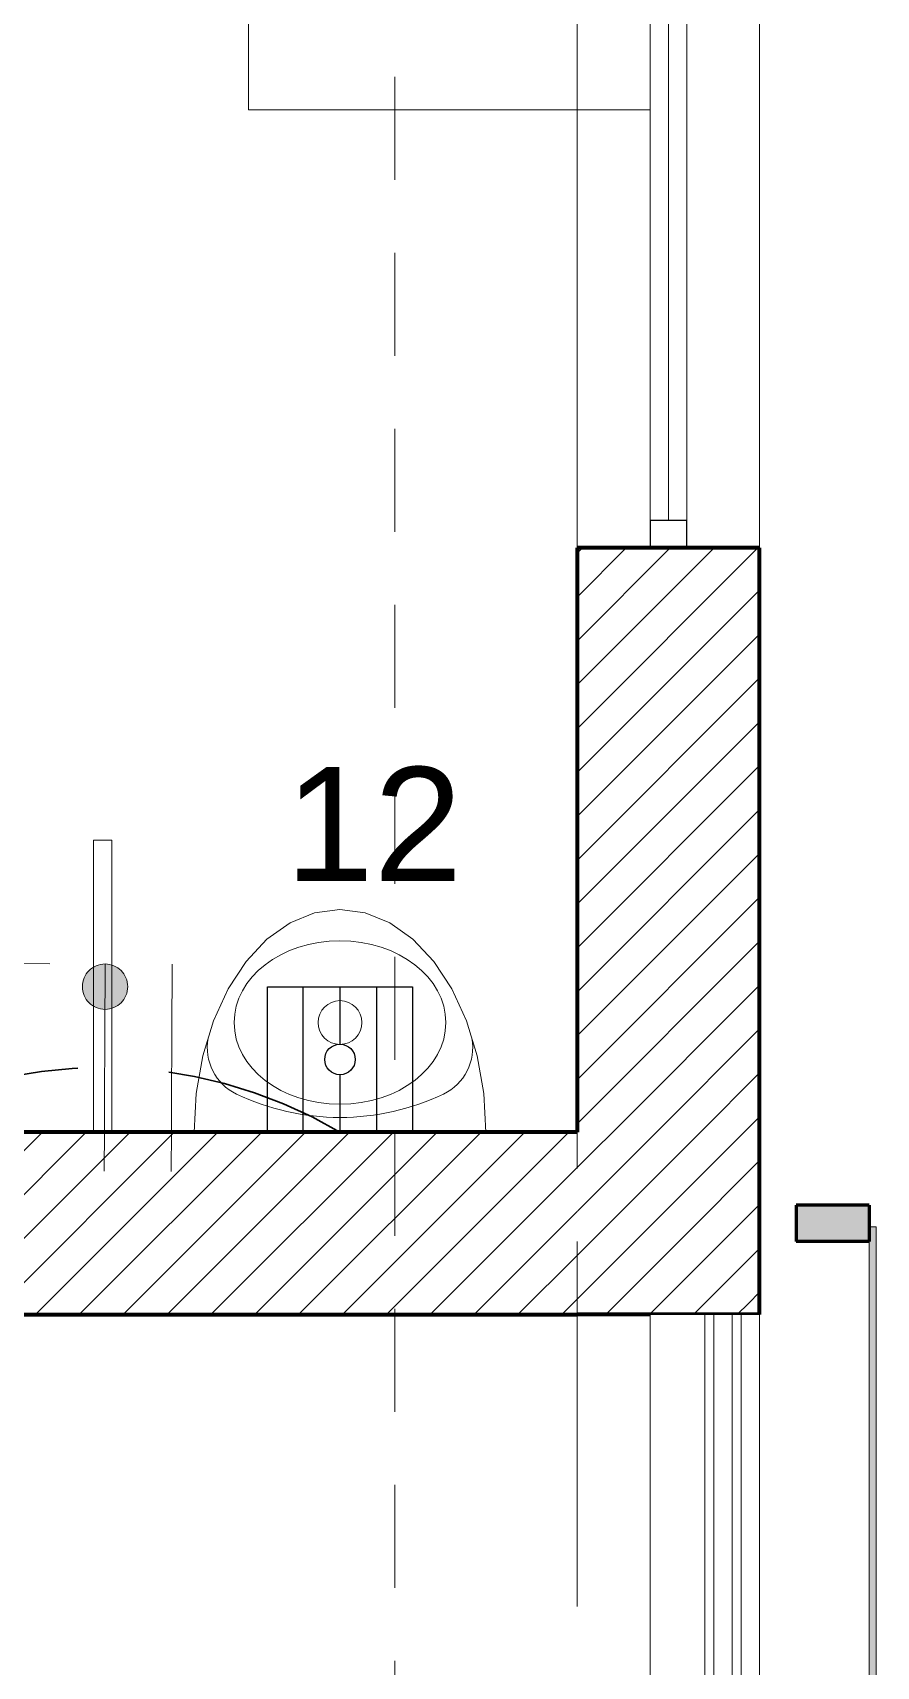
# Model space of a CAD drawing. Header units: inches. Extents: x -19 to 5698, y -728 to 92.
# Drawn here: x 420.574 to 421.73, y 10.968 to 13.206 of the extents above; entities that cross this region are included whole.
import ezdxf

# ---------------------------------------------------------------- set-up
doc = ezdxf.new("R2010")
doc.units = ezdxf.units.IN
doc.header["$MEASUREMENT"] = 0
doc.set_wipeout_variables(frame=1)
for name, pattern in [('HIDDEN', [0.375, 0.25, -0.125]), ('Hidden Line', [0.195611, 0.141111, -0.0545]), ('Punto & Raya', [0.65, 0.5, -0.075, 0, -0.075]), ('RAYITAS', [0.375, 0.25, -0.125]), ('Wipeout_Contour', [1, 0, -1])]:
    doc.linetypes.add(name, pattern=pattern)
for name, color, linetype, lineweight in [('00 conduct tomacorr', 120, 'HIDDEN', 30), ('00 IE LUZ EMERGENCIA', 253, 'Continuous', 0), ('T-TECHO-E', 150, 'Continuous', 20), ('TOMACORRIENTE', 22, 'RAYITAS', 9)]:
    doc.layers.add(name, color=color, linetype=linetype, lineweight=lineweight)
for name, color, linetype in [('02 _ ARQ _ ALB _ Ejes Generales', 251, 'Continuous'), ('02 _ ARQ _ ZON _ Espacio.3D', 7, 'Continuous'), ('08 _ STR _ EXT _ 07 Losa Aligerada', 7, 'Continuous'), ('08 _ STR _ EXT _ 09 Vigas', 251, 'Continuous'), ('Acabado - Muros', 7, 'Continuous'), ('Estructura - 04 MURO', 7, 'Continuous'), ('Fluxometro E. Mingitorio', 117, 'Continuous'), ('Interior - Escaleras & Barandillas', 7, 'Continuous'), ('Interior - Sanitarios', 7, 'Continuous')]:
    doc.layers.add(name, color=color, linetype=linetype)
doc.styles.add('Annotative', font='arial.ttf')
pattern_1 = [(45, (370.000076, 2e-08), (-0.030052038, 0.030052038), [])]

# ---------------------------------------------------------------- blocks, each defined once
blk = doc.blocks.new('Flux E Mingitorio')
at = {"layer": 'Fluxometro E. Mingitorio'}
for p, q in [((-0.0382, 0), (-0.0382, 0.15)), ((0, 0.15), (0, 0.0908)), ((0.0377, 0.15), (0.0377, 0)), ((0, 0.0592), (0, 0))]:
    blk.add_line(p, q, dxfattribs=at)
blk.add_lwpolyline([(-0.075, 0.15), (0.075, 0.15), (0.075, 0), (-0.075, 0)], close=True, dxfattribs=at)
at = {"layer": 'Fluxometro E. Mingitorio', "color": 242, "true_color": 0xcd2027}
blk.add_circle((0, 0.075), 0.0158, dxfattribs=at)
blk = doc.blocks.new('a')
at = {"layer": 'TOMACORRIENTE', "ltscale": 0.05}
h = blk.add_hatch(color=4, dxfattribs=at)
edge = h.paths.add_edge_path()
edge.add_arc((0, 0.0752), 0.0211, 0, 360)
at = {"layer": 'TOMACORRIENTE', "color": 4}
for p, q in [((-0.1455, 0.0963), (-0.0515, 0.0963)), ((-0.0985, 0.0963), (-0.0985, -0.0966)), ((0, 0.0963), (0, -0.0963)), ((0.0623, -0.0963), (0.0623, 0.0963))]:
    blk.add_line(p, q, dxfattribs=at)
blk.add_circle((0, 0.0752), 0.0211, dxfattribs=at)
blk = doc.blocks.new('CABLE 3FACE')
at = {"layer": 'T-TECHO-E', "rotation": 59.94170052614085}
blk.add_blockref('a', (0, 0), dxfattribs=at)

msp = doc.modelspace()

# ---------------------------------------------------------------- hatches: boundary and pattern name
at = {"layer": 'Acabado - Muros', "linetype": 'Continuous', "lineweight": 0}
msp.add_hatch(color=254, dxfattribs=at).paths.add_polyline_path([(421.6199, 11.55), (421.7199, 11.55), (421.7199, 11.6), (421.6199, 11.6)])
at = {"layer": 'Acabado - Muros', "linetype": 'Continuous', "lineweight": 9}
msp.add_hatch(color=250, dxfattribs=at).paths.add_polyline_path([(421.7299, 10.655), (421.7299, 11.57), (421.7199, 11.57), (421.7199, 10.655)])

# ---------------------------------------------------------------- linework, layer by layer
at = {"layer": '02 _ ARQ _ ZON _ Espacio.3D', "color": 254, "linetype": 'Continuous', "lineweight": 0, "flags": 128}
msp.add_lwpolyline([(407.12, 16.5), (407.12, 8.1), (407.5701, 8.1), (407.5701, 7.7), (407.7701, 7.7), (407.7701, 7.3311), (413.6701, 7.3311), (413.6701, 7.7), (414.0701, 7.7), (414.0701, 8.1), (414.5701, 8.1), (414.5701, 7.35), (420.6701, 7.35), (420.6701, 7.7), (421.0701, 7.7), (421.0701, 8.1), (421.4201, 8.1), (421.4199, 11.45), (413.47, 11.4499), (413.47, 16.9), (413.47, 17.35), (407.5701, 17.3493), (407.5701, 16.5)], close=True, dxfattribs=at)
at = {"layer": '02 _ ARQ _ ZON _ Espacio.3D', "color": 9, "linetype": 'Continuous', "lineweight": 5, "flags": 128}
msp.add_lwpolyline([(417.42, 14.9999), (417.42, 11.7), (421.3201, 11.7), (421.3201, 14.9999), (418.4701, 14.9999), (418.4701, 13.6749), (418.3201, 13.6749), (418.3201, 14.9999)], close=True, dxfattribs=at)
at = {"layer": '08 _ STR _ EXT _ 07 Losa Aligerada', "color": 7, "linetype": 'Continuous', "lineweight": 18, "flags": 128}
msp.add_lwpolyline([(408.0698, 4.1), (413.5698, 4.1), (413.5698, 6.8828), (414.5701, 6.8828), (414.5701, 7.2038), (421.5701, 7.2038), (421.5701, 15.1499), (421.57, 15.1499), (421.57, 15.7999), (421.5701, 15.7999), (421.5701, 17.9501), (421.5701, 20.35), (419.0801, 20.35), (416.6701, 20.35), (416.6701, 22.35), (416.6701, 22.6), (416.6701, 24.5), (416.6701, 24.75), (416.6701, 26.75), (421.5701, 26.75), (421.5701, 29.7)], dxfattribs=at)
at = {"layer": 'Acabado - Muros', "color": 7, "linetype": 'Continuous', "lineweight": 60}
for p, q in [((421.7199, 11.6), (421.6199, 11.6)), ((421.6199, 11.6), (421.6199, 11.55)), ((421.7199, 11.6), (421.7199, 11.55)), ((421.7199, 11.55), (421.6199, 11.55))]:
    msp.add_line(p, q, dxfattribs=at)
at = {"layer": 'Acabado - Muros', "color": 7, "linetype": 'Continuous', "lineweight": 13, "flags": 128}
msp.add_lwpolyline([(421.7299, 10.655), (421.7199, 10.655), (421.7199, 11.57), (421.7299, 11.57)], close=True, dxfattribs=at)
at = {"layer": 'Estructura - 04 MURO', "color": 165, "linetype": 'Continuous', "lineweight": 15}
for p, q in [((421.4201, 14.2813), (421.4201, 12.5375)), ((421.4451, 14.2813), (421.4451, 12.5375)), ((421.4701, 12.5375), (421.4701, 14.2813))]:
    msp.add_line(p, q, dxfattribs=at)
at = {"layer": 'Estructura - 04 MURO', "color": 165, "linetype": 'Continuous', "lineweight": 25}
msp.add_line((421.4701, 12.5375), (421.4201, 12.5375), dxfattribs=at)
at = {"layer": 'Interior - Sanitarios', "color": 205, "linetype": 'Continuous', "lineweight": 13}
for p, q in [((420.8699, 15.2), (420.8699, 13.1)), ((421.4199, 15.2), (421.4199, 13.1)), ((420.8699, 13.1), (421.4199, 13.1))]:
    msp.add_line(p, q, dxfattribs=at)
at = {"layer": 'Interior - Sanitarios', "color": 205, "linetype": 'Continuous', "lineweight": 13, "flags": 128}
for points in [[(420.6826, 11.7), (420.6576, 11.7), (420.6576, 12.1), (420.6826, 12.1)], [(420.7951, 11.7), (420.7981, 11.753), (420.8071, 11.8043), (420.8219, 11.8525), (420.8419, 11.8961), (420.8665, 11.9336), (420.8951, 11.9641), (420.9267, 11.9866), (420.9603, 12.0004), (420.9951, 12.005), (421.0298, 12.0004), (421.0635, 11.9866), (421.0951, 11.9641), (421.1236, 11.9336), (421.1483, 11.8961), (421.1683, 11.8525), (421.183, 11.8043), (421.192, 11.753), (421.1951, 11.7), (420.9951, 11.7)]]:
    msp.add_lwpolyline(points, close=True, dxfattribs=at)
at = {"layer": 'Interior - Sanitarios', "color": 205, "linetype": 'Continuous', "lineweight": 13}
msp.add_circle((420.9951, 11.85), 0.03, dxfattribs=at)
for centre, radius, start, end in [((420.8833, 11.8153), 0.07, 169.1855, 244.5474), ((421.1069, 11.8153), 0.07, 295.4526, 10.8145), ((420.9951, 12.0501), 0.3301, 244.5474, 270), ((420.9951, 12.0501), 0.3301, 270, 295.4526)]:
    msp.add_arc(centre, radius, start, end, dxfattribs=at)
msp.add_ellipse((420.9951, 11.85), major_axis=(0.145, 0), ratio=0.772414, dxfattribs=at)

# ---------------------------------------------------------------- texts
at = {"layer": '00 IE LUZ EMERGENCIA', "style": 'Annotative'}
msp.add_attdef('12', (420.92, 12.0437, 0), '', height=0.1562, dxfattribs=at)

# ---------------------------------------------------------------- next in the draw order: wipeouts: each hides what was drawn before it
at = {"color": 254, "linetype": 'Wipeout_Contour', "lineweight": 0, "ltscale": 9803.477616}
msp.add_wipeout([(421.3201, 11.45), (421.5701, 11.45), (421.3201, 11.7)], dxfattribs=at).dxf.layer = 'Estructura - 04 MURO'

# ---------------------------------------------------------------- next in the draw order: hatches: boundary and pattern name
at = {"layer": 'Estructura - 04 MURO', "linetype": 'Continuous', "lineweight": 5}
h = msp.add_hatch(dxfattribs=at)
h.set_pattern_fill('LADRILLO_COMÚN_0002', color=250, style=0, pattern_type=2)
h.set_pattern_definition(pattern_1)
h.paths.add_polyline_path([(421.3201, 11.45), (421.5701, 11.45), (421.3201, 11.7)])

# ---------------------------------------------------------------- next in the draw order: wipeouts: each hides what was drawn before it
at = {"color": 254, "linetype": 'Wipeout_Contour', "lineweight": 0, "ltscale": 9802.732048}
msp.add_wipeout([(421.3201, 11.7), (421.5701, 11.45), (421.5701, 11.7)], dxfattribs=at).dxf.layer = 'Estructura - 04 MURO'

# ---------------------------------------------------------------- next in the draw order: hatches: boundary and pattern name
at = {"layer": 'Estructura - 04 MURO', "linetype": 'Continuous', "lineweight": 5}
h = msp.add_hatch(dxfattribs=at)
h.set_pattern_fill('LADRILLO_COMÚN_0002', color=250, style=0, pattern_type=2)
h.set_pattern_definition(pattern_1)
h.paths.add_polyline_path([(421.3201, 11.7), (421.5701, 11.45), (421.5701, 11.7)])

# ---------------------------------------------------------------- next in the draw order: linework, layer by layer
at = {"layer": 'Estructura - 04 MURO', "color": 7, "linetype": 'Continuous', "lineweight": 80, "flags": 128}
msp.add_lwpolyline([(421.5701, 11.45), (421.3201, 11.45)], dxfattribs=at)

# ---------------------------------------------------------------- next in the draw order: wipeouts: each hides what was drawn before it
at = {"color": 254, "linetype": 'Wipeout_Contour', "lineweight": 0, "ltscale": 13070.814163}
msp.add_wipeout([(421.3201, 11.7), (421.5701, 11.7), (421.5701, 12.5), (421.3201, 12.5)], dxfattribs=at).dxf.layer = 'Estructura - 04 MURO'

# ---------------------------------------------------------------- next in the draw order: hatches: boundary and pattern name
at = {"layer": 'Estructura - 04 MURO', "linetype": 'Continuous', "lineweight": 5}
h = msp.add_hatch(dxfattribs=at)
h.set_pattern_fill('LADRILLO_COMÚN_0002', color=250, style=0, pattern_type=2)
h.set_pattern_definition(pattern_1)
h.paths.add_polyline_path([(421.3201, 11.7), (421.5701, 11.7), (421.5701, 12.5), (421.3201, 12.5)])

# ---------------------------------------------------------------- next in the draw order: linework, layer by layer
at = {"layer": 'Estructura - 04 MURO', "color": 165, "linetype": 'Continuous', "lineweight": 15}
for p, q in [((421.3201, 14.9999), (421.3201, 12.5)), ((421.5701, 14.9999), (421.5701, 12.5))]:
    msp.add_line(p, q, dxfattribs=at)
at = {"layer": 'Estructura - 04 MURO', "color": 165, "linetype": 'Continuous', "lineweight": 25}
for p, q in [((421.4201, 12.5375), (421.4201, 12.5)), ((421.4701, 12.5), (421.4701, 12.5375))]:
    msp.add_line(p, q, dxfattribs=at)
at = {"layer": 'Estructura - 04 MURO', "color": 7, "linetype": 'Continuous', "lineweight": 80}
for p, q in [((421.4201, 12.5), (421.3201, 12.5)), ((421.4201, 12.5), (421.3201, 12.5)), ((421.4701, 12.5), (421.4201, 12.5)), ((421.4701, 12.5), (421.4201, 12.5)), ((421.4701, 12.5), (421.4201, 12.5)), ((421.5701, 12.5), (421.4701, 12.5)), ((421.5701, 12.5), (421.4701, 12.5))]:
    msp.add_line(p, q, dxfattribs=at)
at = {"layer": 'Estructura - 04 MURO', "color": 7, "linetype": 'Continuous', "lineweight": 80, "flags": 128}
for points in [[(421.3201, 12.5), (421.3201, 11.7)], [(421.5701, 11.45), (421.5701, 12.5)]]:
    msp.add_lwpolyline(points, dxfattribs=at)

# ---------------------------------------------------------------- next in the draw order: wipeouts: each hides what was drawn before it
at = {"color": 254, "linetype": 'Wipeout_Contour', "lineweight": 0, "ltscale": 13054.906544}
msp.add_wipeout([(421.3201, 11.7), (413.62, 11.6999), (413.62, 11.4499), (421.3201, 11.45)], dxfattribs=at).dxf.layer = 'Estructura - 04 MURO'
at = {"color": 254, "linetype": 'Wipeout_Contour', "lineweight": 0, "ltscale": 13070.98436}
msp.add_wipeout([(421.4199, 11.45), (421.42, 8.1), (421.57, 8.1), (421.5699, 11.45)], dxfattribs=at).dxf.layer = 'Estructura - 04 MURO'

# ---------------------------------------------------------------- next in the draw order: hatches: boundary and pattern name
at = {"layer": 'Estructura - 04 MURO', "linetype": 'Continuous', "lineweight": 5}
h = msp.add_hatch(dxfattribs=at)
h.set_pattern_fill('LADRILLO_COMÚN_0002', color=250, style=0, pattern_type=2)
h.set_pattern_definition(pattern_1)
h.paths.add_polyline_path([(421.3201, 11.7), (413.62, 11.6999), (413.62, 11.4499), (421.3201, 11.45)])

# ---------------------------------------------------------------- next in the draw order: linework, layer by layer
at = {"layer": '00 conduct tomacorr'}
msp.add_arc((420.6701, 11.1469), 0.6415, 59.5633, 120.4366, dxfattribs=at)
at = {"layer": '02 _ ARQ _ ALB _ Ejes Generales', "color": 251, "linetype": 'Punto & Raya', "lineweight": 13, "true_color": 0x636466}
msp.add_line((421.3201, 3.05), (421.3201, 44.9), dxfattribs=at)
at = {"layer": '08 _ STR _ EXT _ 09 Vigas', "color": 251, "linetype": 'Hidden Line', "lineweight": 13, "true_color": 0x636466}
for p, q in [((421.5701, 7.2), (421.5701, 39.9)), ((421.0701, 7.7), (421.0701, 16.9))]:
    msp.add_line(p, q, dxfattribs=at)
at = {"layer": 'Estructura - 04 MURO', "color": 7, "linetype": 'Continuous', "lineweight": 80, "flags": 128}
for points in [[(421.3201, 11.7), (413.62, 11.6999)], [(413.47, 11.4499), (421.3201, 11.45)]]:
    msp.add_lwpolyline(points, dxfattribs=at)
at = {"layer": 'Estructura - 04 MURO', "color": 7, "linetype": 'Continuous', "lineweight": 13, "flags": 128}
for points in [[(421.4199, 11.45), (421.5699, 11.45)], [(421.4199, 11.45), (421.42, 8.1)], [(421.57, 8.1), (421.5699, 11.45)]]:
    msp.add_lwpolyline(points, dxfattribs=at)
at = {"layer": 'Interior - Escaleras & Barandillas', "color": 161, "linetype": 'Continuous', "lineweight": 13, "flags": 128}
for points in [[(421.5449, 11.45), (421.4949, 11.45), (421.4951, 8.1), (421.5451, 8.1)], [(421.5324, 11.45), (421.5074, 11.45), (421.5076, 8.1), (421.5326, 8.1)], [(421.5324, 11.45), (421.5074, 11.45), (421.5076, 8.1), (421.5326, 8.1)], [(421.5324, 11.45), (421.5074, 11.45), (421.5076, 8.1), (421.5326, 8.1)]]:
    msp.add_lwpolyline(points, close=True, dxfattribs=at)

# ---------------------------------------------------------------- next in the draw order: block references
at = {"layer": '00 conduct tomacorr', "xscale": 1.47256122672843, "yscale": 1.47256122672843, "zscale": 1.47256122672843, "rotation": 299.7894777823319}
msp.add_blockref('CABLE 3FACE', (420.6727, 11.7884), dxfattribs=at)
at = {"layer": 'Fluxometro E. Mingitorio', "xscale": 1.326124489380591, "yscale": 1.326124489380591, "zscale": 1.326124489380591}
msp.add_blockref('Flux E Mingitorio', (420.9951, 11.7), dxfattribs=at)

doc.saveas('drawing.dxf')
